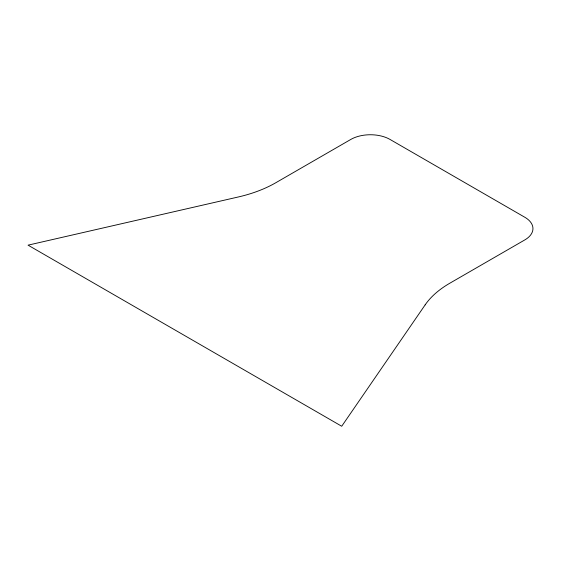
<?xml version="1.0" encoding="UTF-8"?>
<svg xmlns="http://www.w3.org/2000/svg" width="561" height="561" viewBox="0 0 561 561"><rect width="100%" height="100%" fill="white"/><g stroke="black" fill="none" stroke-linecap="round" stroke-linejoin="round"><path stroke-width="0.84" d="M425.154 304.868L341.712 426.248L28.05 245.157L238.285 196.981A110.896 64.024 0 0 0 275.795 182.746L350.807 139.437A27.727 16.01 0 0 1 390.014 139.437L524.83 217.268A27.727 16.01 0 0 1 524.83 239.905L449.81 283.221A110.896 64.024 0 0 0 425.154 304.868"/></g></svg>
